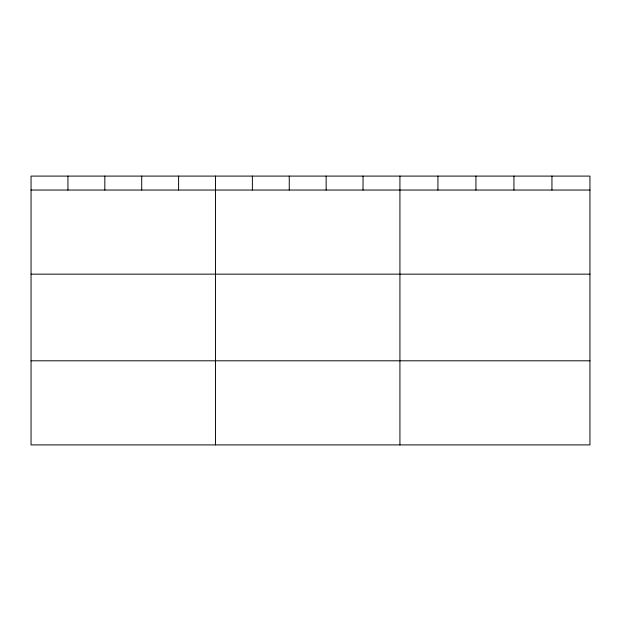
<?xml version="1.0" encoding="UTF-8"?>
<svg xmlns="http://www.w3.org/2000/svg" width="621" height="621" viewBox="0 0 621 621"><rect width="100%" height="100%" fill="white"/><g stroke="black" fill="none" stroke-linecap="round" stroke-linejoin="round"><path stroke-width="0.93" d="M589.95 274.148L589.95 176.092L31.05 176.092L31.05 444.908L589.95 444.908L589.95 274.148L31.05 274.148M31.05 190.042L589.95 190.042M31.05 360.801L589.95 360.801M551.945 176.092L551.945 190.042M513.94 176.092L513.94 190.042M475.934 176.092L475.934 190.042M437.929 176.092L437.929 190.042M399.924 176.092L399.924 444.908M363.037 176.092L363.037 190.042M326.149 176.092L326.149 190.042M289.262 176.092L289.262 190.042M252.374 176.092L252.374 190.042M215.487 176.092L215.487 444.908M178.6 176.092L178.6 190.042M141.712 176.092L141.712 190.042M104.825 176.092L104.825 190.042M67.937 176.092L67.937 190.042"/></g></svg>
